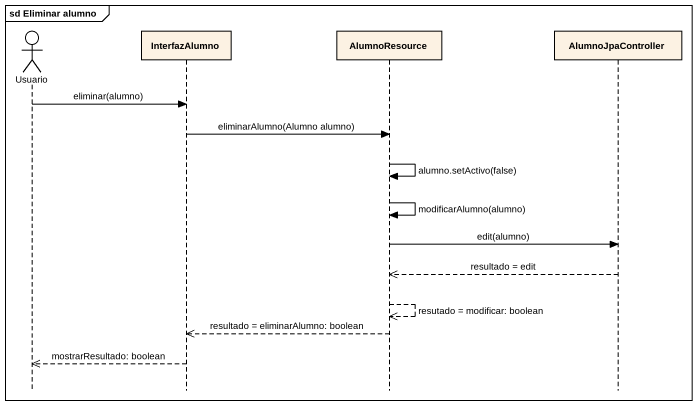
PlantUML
@startuml
mainframe sd Eliminar alumno
hide footbox
actor Usuario
participant InterfazAlumno
participant AlumnoResource
participant AlumnoJpaController

Usuario -> InterfazAlumno : eliminar(alumno)
InterfazAlumno -> AlumnoResource : eliminarAlumno(Alumno alumno)
AlumnoResource -> AlumnoResource : alumno.setActivo(false)
AlumnoResource -> AlumnoResource : modificarAlumno(alumno)
AlumnoResource -> AlumnoJpaController : edit(alumno)
AlumnoJpaController -->> AlumnoResource : resultado = edit
AlumnoResource -->> AlumnoResource : resutado = modificar: boolean
AlumnoResource -->> InterfazAlumno : resultado = eliminarAlumno: boolean
InterfazAlumno -->> Usuario : mostrarResultado: boolean
@enduml
